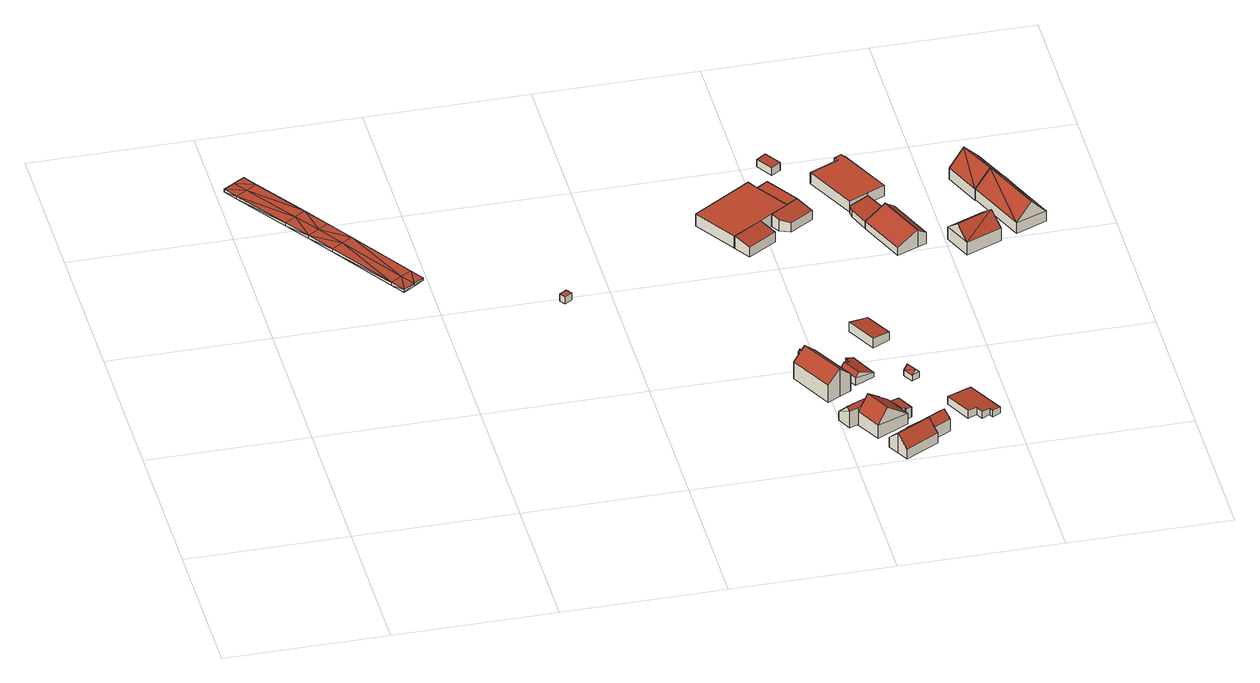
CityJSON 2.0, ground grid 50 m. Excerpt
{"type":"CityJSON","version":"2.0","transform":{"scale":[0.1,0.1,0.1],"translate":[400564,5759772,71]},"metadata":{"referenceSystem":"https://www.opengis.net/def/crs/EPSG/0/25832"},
"CityObjects":{
"building1":{"type":"Building","attributes":{"Geometrietyp2DReferenz":"2000","Gemeindeschluessel":"05515000","function":"53001_1800","roofType":"9999","measuredHeight":1},"geometry":[{"type":"Solid","lod":"2","boundaries":[[[[0,1,2]],[[1,3,2]],[[4,5,0]],[[5,1,0]],[[6,7,4]],[[7,5,4]],[[8,9,6]],[[9,7,6]],[[10,11,8]],[[11,9,8]],[[12,13,10]],[[13,11,10]],[[14,15,12]],[[15,13,12]],[[16,17,14]],[[17,15,14]],[[18,19,16]],[[19,17,16]],[[20,21,18]],[[21,19,18]],[[22,23,20]],[[23,21,20]],[[24,25,22]],[[25,23,22]],[[26,27,24]],[[27,25,24]],[[28,29,26]],[[29,27,26]],[[30,31,28]],[[31,29,28]],[[2,3,30]],[[3,31,30]],[[1,5,32]],[[1,32,3]],[[7,33,5]],[[5,33,32]],[[7,9,33]],[[33,9,34]],[[11,35,9]],[[9,35,34]],[[11,13,35]],[[35,13,36]],[[13,15,36]],[[36,15,17]],[[3,32,29]],[[3,29,31]],[[32,33,27]],[[32,27,29]],[[33,34,27]],[[27,34,25]],[[34,35,23]],[[34,23,25]],[[35,36,23]],[[23,36,21]],[[36,17,21]],[[21,17,19]],[[0,37,4]],[[0,2,37]],[[6,4,38]],[[4,37,38]],[[6,38,8]],[[38,39,8]],[[10,8,40]],[[8,39,40]],[[10,40,12]],[[40,41,12]],[[12,41,14]],[[41,16,14]],[[2,28,37]],[[2,30,28]],[[37,26,38]],[[37,28,26]],[[38,26,39]],[[26,24,39]],[[39,22,40]],[[39,24,22]],[[40,22,41]],[[22,20,41]],[[41,20,16]],[[20,18,16]]]],"semantics":{"surfaces":[{"type":"WallSurface"},{"type":"GroundSurface"},{"type":"RoofSurface"}],"values":[[0,0,0,0,0,0,0,0,0,0,0,0,0,0,0,0,0,0,0,0,0,0,0,0,0,0,0,0,0,0,0,0,1,1,1,1,1,1,1,1,1,1,1,1,1,1,1,1,1,1,1,1,1,1,1,1,2,2,2,2,2,2,2,2,2,2,2,2,2,2,2,2,2,2,2,2,2,2,2,2]]}}]},
"building2":{"type":"Building","attributes":{"Gemeindeschluessel":"05515000","Geometrietyp2DReferenz":"3000","function":"31001_2500","roofType":"1000","measuredHeight":2.52},"address":[{"country":"Germany","locality":"Münster","thoroughfareNumber":"5a","thoroughfareName":"Am Gievenbach"}],"geometry":[{"type":"Solid","lod":"2","boundaries":[[[[42,43,44,45]],[[46,47,43,42]],[[48,49,47,46]],[[45,44,49,48]],[[46,42,45,48]],[[43,47,49,44]]]],"semantics":{"surfaces":[{"type":"WallSurface"},{"type":"RoofSurface"},{"type":"GroundSurface"}],"values":[[0,0,0,0,1,2]]}}]},
"building3":{"type":"Building","attributes":{"Gemeindeschluessel":"05515000","Geometrietyp2DReferenz":"3000","function":"31001_2460","roofType":"5000","measuredHeight":6.99},"geometry":[{"type":"Solid","lod":"2","boundaries":[[[[50,51,52,53]],[[54,55,51,50]],[[56,57,55,54]],[[58,59,57,56]],[[53,52,59,58]],[[60,56,54,61]],[[58,60,61,50,53]],[[56,60,58]],[[50,61,54]],[[51,55,57,59,52]]]],"semantics":{"surfaces":[{"type":"WallSurface"},{"type":"RoofSurface"},{"type":"GroundSurface"}],"values":[[0,0,0,0,0,1,1,0,0,2]]}}]},
"building4":{"type":"Building","attributes":{"Gemeindeschluessel":"05515000","Geometrietyp2DReferenz":"3000","function":"31001_1000","roofType":"3100","measuredHeight":9.81},"address":[{"country":"Germany","locality":"Münster","thoroughfareNumber":"14","thoroughfareName":"Am Gievenbach"}],"geometry":[{"type":"Solid","lod":"2","boundaries":[[[[62,63,64,65]],[[66,67,63,62]],[[68,69,67,66]],[[70,71,69,68]],[[72,73,71,70]],[[74,75,73,72]],[[76,77,75,74]],[[78,79,77,76]],[[80,81,79,78]],[[65,64,81,80]],[[74,72,70,68,66,62,65,76]],[[80,78,76,65]],[[63,67,69,71,73,75,77,79,81,64]]]],"semantics":{"surfaces":[{"type":"WallSurface"},{"type":"RoofSurface"},{"type":"GroundSurface"}],"values":[[0,0,0,0,0,0,0,0,0,0,1,1,2]]}}]},
"building5":{"type":"Building","attributes":{"Gemeindeschluessel":"05515000","Geometrietyp2DReferenz":"3000","function":"31001_1000","roofType":"5000","measuredHeight":9.25},"address":[{"country":"Germany","locality":"Münster","thoroughfareNumber":"12","thoroughfareName":"Am Gievenbach"}],"geometry":[{"type":"Solid","lod":"2","boundaries":[[[[82,83,84,85]],[[86,87,83,82]],[[88,89,87,86]],[[90,91,89,88]],[[92,93,91,90]],[[94,95,93,92]],[[85,84,95,94]],[[96,97,82,85,94]],[[90,88,86,97,96,92]],[[92,96,94]],[[82,97,86]],[[83,87,89,91,93,95,84]]]],"semantics":{"surfaces":[{"type":"WallSurface"},{"type":"RoofSurface"},{"type":"GroundSurface"}],"values":[[0,0,0,0,0,0,0,1,1,0,0,2]]}}]},
"building6":{"type":"Building","attributes":{"Gemeindeschluessel":"05515000","Geometrietyp2DReferenz":"3000","function":"31001_1000"},"address":[{"country":"Germany","locality":"Münster","thoroughfareNumber":"10","thoroughfareName":"Am Gievenbach"}],"children":["building6-1","building6-2"]},
"building6-1":{"type":"BuildingPart","attributes":{"roofType":"3100","measuredHeight":6.36},"parents":["building6"],"geometry":[{"type":"Solid","lod":"2","boundaries":[[[[98,99,100]],[[101,102,98,100]],[[103,104,102,101]],[[105,106,104,103]],[[107,108,106,105]],[[101,100,109,103]],[[110,111,107,105,103,109]],[[98,102,104,106,108,112,113]],[[99,114,109,100]],[[98,113,114,99]],[[110,109,114]],[[112,111,110,114,113]],[[108,107,111,112]]]],"semantics":{"surfaces":[{"type":"WallSurface"},{"type":"RoofSurface"},{"type":"GroundSurface"},{"type":"ClosureSurface"}],"values":[[0,0,0,0,0,1,1,2,0,3,0,3,3]]}}]},
"building6-2":{"type":"BuildingPart","attributes":{"roofType":"3100","measuredHeight":6.84},"parents":["building6"],"geometry":[{"type":"Solid","lod":"2","boundaries":[[[[115,116,117,118]],[[99,98,116,115]],[[108,107,119]],[[120,121,108,119]],[[122,123,121,120]],[[124,125,123,122]],[[126,127,125,124]],[[128,129,127,126]],[[118,117,129,128]],[[122,120,119,130,124]],[[110,114,99,115,118,128,126,124,130]],[[116,98,113,112,108,121,123,125,127,129,117]],[[110,130,111]],[[98,99,114,113]],[[113,114,110,111,112]],[[107,111,130,119]],[[111,107,108,112]]]],"semantics":{"surfaces":[{"type":"WallSurface"},{"type":"RoofSurface"},{"type":"GroundSurface"},{"type":"ClosureSurface"}],"values":[[0,0,0,0,0,0,0,0,0,1,1,2,0,3,3,0,3]]}}]},
"building7":{"type":"Building","attributes":{"Gemeindeschluessel":"05515000","Geometrietyp2DReferenz":"3000","function":"31001_2460","roofType":"5000","measuredHeight":4.34},"geometry":[{"type":"Solid","lod":"2","boundaries":[[[[131,132,133,134]],[[135,136,132,131]],[[137,138,136,135]],[[139,140,138,137]],[[141,142,140,139]],[[143,144,142,141]],[[145,146,144,143]],[[134,133,146,145]],[[147,148,135,131]],[[148,147,134,145,143,141,139,137]],[[135,148,137]],[[134,147,131]],[[132,136,138,140,142,144,146,133]]]],"semantics":{"surfaces":[{"type":"WallSurface"},{"type":"RoofSurface"},{"type":"GroundSurface"}],"values":[[0,0,0,0,0,0,0,0,1,1,0,0,2]]}}]},
"building8":{"type":"Building","attributes":{"Gemeindeschluessel":"05515000","Geometrietyp2DReferenz":"3000","function":"51009_1610","roofType":"2100","measuredHeight":3.94},"geometry":[{"type":"Solid","lod":"2","boundaries":[[[[149,150,151,152]],[[153,154,150,149]],[[155,156,154,153]],[[157,158,156,155]],[[159,160,158,157]],[[152,151,160,159]],[[157,155,153,149,152,159]],[[150,154,156,158,160,151]]]],"semantics":{"surfaces":[{"type":"WallSurface"},{"type":"RoofSurface"},{"type":"GroundSurface"}],"values":[[0,0,0,0,0,0,1,2]]}}]},
"building9":{"type":"Building","attributes":{"Gemeindeschluessel":"05515000","Geometrietyp2DReferenz":"3000","function":"31001_2000"},"address":[{"country":"Germany","locality":"Münster","thoroughfareNumber":"17","thoroughfareName":"Am Gievenbach"}],"children":["building9-1","building9-2","building9-3","building9-4"]},
"building9-1":{"type":"BuildingPart","attributes":{"roofType":"2100","measuredHeight":4.4},"parents":["building9"],"geometry":[{"type":"Solid","lod":"2","boundaries":[[[[161,162,163,164]],[[165,166,162,161]],[[167,168,166,165]],[[169,170,168,167]],[[165,161,164,171,169,167]],[[172,163,162,166,168,170]],[[172,171,164,163]],[[170,169,171,172]]]],"semantics":{"surfaces":[{"type":"WallSurface"},{"type":"RoofSurface"},{"type":"GroundSurface"},{"type":"ClosureSurface"}],"values":[[0,0,0,0,1,2,3,3]]}}]},
"building9-2":{"type":"BuildingPart","attributes":{"roofType":"1000","measuredHeight":4.49},"parents":["building9"],"geometry":[{"type":"Solid","lod":"2","boundaries":[[[[173,174,175,176]],[[177,163,174,173]],[[164,163,177]],[[176,175,178,179,180]],[[181,177,173,176,180]],[[174,163,172,178,175]],[[164,177,181,171]],[[163,164,171,172]],[[171,181,180,179]],[[178,172,171,179]]]],"semantics":{"surfaces":[{"type":"WallSurface"},{"type":"RoofSurface"},{"type":"GroundSurface"},{"type":"ClosureSurface"}],"values":[[0,0,0,0,1,2,0,3,0,3]]}}]},
"building9-3":{"type":"BuildingPart","attributes":{"roofType":"2100","measuredHeight":4.37},"parents":["building9"],"geometry":[{"type":"Solid","lod":"2","boundaries":[[[[182,183,184,185]],[[186,187,183,182]],[[185,184,188,189]],[[186,182,185,189]],[[183,187,188,184]],[[187,186,189,188]]]],"semantics":{"surfaces":[{"type":"WallSurface"},{"type":"RoofSurface"},{"type":"GroundSurface"},{"type":"ClosureSurface"}],"values":[[0,0,0,1,2,3]]}}]},
"building9-4":{"type":"BuildingPart","attributes":{"roofType":"1000","measuredHeight":4.43},"parents":["building9"],"geometry":[{"type":"Solid","lod":"2","boundaries":[[[[190,191,192,193]],[[194,195,191,190]],[[196,197,195,194]],[[179,178,197,196]],[[189,188,170,169]],[[193,192,187,186]],[[189,169,171,179,196,194,190,193,186]],[[191,195,197,178,172,170,188,187,192]],[[178,179,171,172]],[[171,169,170,172]],[[187,188,189,186]]]],"semantics":{"surfaces":[{"type":"WallSurface"},{"type":"RoofSurface"},{"type":"GroundSurface"},{"type":"ClosureSurface"}],"values":[[0,0,0,0,0,0,1,2,3,3,3]]}}]},
"building10":{"type":"Building","attributes":{"Gemeindeschluessel":"05515000","Geometrietyp2DReferenz":"3000","function":"31001_2460","roofType":"2100","measuredHeight":3.24},"geometry":[{"type":"Solid","lod":"2","boundaries":[[[[198,199,200,201]],[[202,203,199,198]],[[204,205,203,202]],[[201,200,205,204]],[[202,198,201,204]],[[199,203,205,200]]]],"semantics":{"surfaces":[{"type":"WallSurface"},{"type":"RoofSurface"},{"type":"GroundSurface"}],"values":[[0,0,0,0,1,2]]}}]},
"building11":{"type":"Building","attributes":{"Gemeindeschluessel":"05515000","Geometrietyp2DReferenz":"3000","function":"31001_1310","roofType":"3100","measuredHeight":3.55},"geometry":[{"type":"Solid","lod":"2","boundaries":[[[[206,207,208,209]],[[210,211,207,206]],[[212,213,211,210]],[[209,208,213,212]],[[206,214,210]],[[212,215,209]],[[215,214,206]],[[206,209,215]],[[212,210,214]],[[214,215,212]],[[207,211,213,208]]]],"semantics":{"surfaces":[{"type":"WallSurface"},{"type":"RoofSurface"},{"type":"GroundSurface"}],"values":[[0,0,0,0,0,0,1,1,1,1,2]]}}]},
"building12":{"type":"Building","attributes":{"Gemeindeschluessel":"05515000","Geometrietyp2DReferenz":"3000","function":"31001_2460","roofType":"2100","measuredHeight":2.79},"geometry":[{"type":"Solid","lod":"2","boundaries":[[[[216,217,218,219]],[[220,221,217,216]],[[222,223,221,220]],[[224,225,223,222]],[[226,227,225,224]],[[228,229,227,226]],[[230,231,229,228]],[[219,218,231,230]],[[228,226,224,222,220,216,219,230]],[[217,221,223,225,227,229,231,218]]]],"semantics":{"surfaces":[{"type":"WallSurface"},{"type":"RoofSurface"},{"type":"GroundSurface"}],"values":[[0,0,0,0,0,0,0,0,1,2]]}}]},
"building13":{"type":"Building","attributes":{"Gemeindeschluessel":"05515000","Geometrietyp2DReferenz":"3000","function":"31001_2460","roofType":"2100","measuredHeight":2.78},"geometry":[{"type":"Solid","lod":"2","boundaries":[[[[232,233,234,235]],[[236,237,233,232]],[[238,239,237,236]],[[235,234,239,238]],[[236,232,235,238]],[[233,237,239,234]]]],"semantics":{"surfaces":[{"type":"WallSurface"},{"type":"RoofSurface"},{"type":"GroundSurface"}],"values":[[0,0,0,0,1,2]]}}]},
"building14":{"type":"Building","attributes":{"Geometrietyp2DReferenz":"3000","Gemeindeschluessel":"05515000","function":"51009_1611","roofType":"2100","measuredHeight":3.01},"geometry":[{"type":"Solid","lod":"2","boundaries":[[[[240,241,242,243]],[[244,245,241,240]],[[246,247,245,244]],[[248,249,247,246]],[[250,251,249,248]],[[243,242,251,250]],[[248,246,244,240,243,250]],[[241,245,247,249,251,242]]]],"semantics":{"surfaces":[{"type":"WallSurface"},{"type":"RoofSurface"},{"type":"GroundSurface"}],"values":[[0,0,0,0,0,0,1,2]]}}]},
"building15":{"type":"Building","attributes":{"Geometrietyp2DReferenz":"3000","Gemeindeschluessel":"05515000","function":"31001_2700","roofType":"2100","measuredHeight":6},"geometry":[{"type":"Solid","lod":"2","boundaries":[[[[252,253,254,255]],[[256,257,253,252]],[[258,259,257,256]],[[255,254,259,258]],[[256,252,255,258]],[[253,257,259,254]]]],"semantics":{"surfaces":[{"type":"WallSurface"},{"type":"RoofSurface"},{"type":"GroundSurface"}],"values":[[0,0,0,0,1,2]]}}]},
"building16":{"type":"Building","attributes":{"Gemeindeschluessel":"05515000","Geometrietyp2DReferenz":"3000","function":"31001_2700","roofType":"1000","measuredHeight":3.83},"geometry":[{"type":"Solid","lod":"2","boundaries":[[[[260,261,262,263]],[[264,265,261,260]],[[266,267,265,264]],[[268,269,267,266]],[[270,271,269,268]],[[272,273,271,270]],[[274,275,273,272]],[[276,277,275,274]],[[263,262,277,276]],[[274,272,270,268,266,264,260,263,276]],[[261,265,267,269,271,273,275,277,262]]]],"semantics":{"surfaces":[{"type":"WallSurface"},{"type":"RoofSurface"},{"type":"GroundSurface"}],"values":[[0,0,0,0,0,0,0,0,0,1,2]]}}]},
"building17":{"type":"Building","attributes":{"Gemeindeschluessel":"05515000","Geometrietyp2DReferenz":"3000","function":"51009_1610","roofType":"2100","measuredHeight":5.96},"geometry":[{"type":"Solid","lod":"2","boundaries":[[[[278,279,280,281]],[[282,283,279,278]],[[284,285,283,282]],[[286,287,285,284]],[[281,280,287,286]],[[284,282,278,281,286]],[[279,283,285,287,280]]]],"semantics":{"surfaces":[{"type":"WallSurface"},{"type":"RoofSurface"},{"type":"GroundSurface"}],"values":[[0,0,0,0,0,1,2]]}}]},
"building18":{"type":"Building","attributes":{"Gemeindeschluessel":"05515000","Geometrietyp2DReferenz":"3000","function":"31001_2700","roofType":"3100","measuredHeight":8.14},"geometry":[{"type":"Solid","lod":"2","boundaries":[[[[288,289,290,291]],[[292,293,289,288]],[[294,295,293,292]],[[291,290,295,294]],[[288,296,292]],[[294,297,291]],[[288,291,297]],[[297,296,288]],[[296,297,294]],[[294,292,296]],[[289,293,295,290]]]],"semantics":{"surfaces":[{"type":"WallSurface"},{"type":"RoofSurface"},{"type":"GroundSurface"}],"values":[[0,0,0,0,0,0,1,1,1,1,2]]}}]},
"building19":{"type":"Building","attributes":{"Gemeindeschluessel":"05515000","Geometrietyp2DReferenz":"3000","function":"31001_1000","roofType":"3100","measuredHeight":9.34},"address":[{"country":"Germany","locality":"Münster","thoroughfareNumber":"23","thoroughfareName":"Am Gievenbach"}],"geometry":[{"type":"Solid","lod":"2","boundaries":[[[[298,299,300,301]],[[302,303,299,298]],[[304,305,303,302]],[[301,300,305,304]],[[298,306,302]],[[304,307,301]],[[301,307,306]],[[306,298,301]],[[307,304,302]],[[302,306,307]],[[299,303,305,300]]]],"semantics":{"surfaces":[{"type":"WallSurface"},{"type":"RoofSurface"},{"type":"GroundSurface"}],"values":[[0,0,0,0,0,0,1,1,1,1,2]]}}]},
"building20":{"type":"Building","attributes":{"Gemeindeschluessel":"05515000","Geometrietyp2DReferenz":"3000","function":"31001_1000","roofType":"5000","measuredHeight":9.09},"address":[{"country":"Germany","locality":"Münster","thoroughfareNumber":"21","thoroughfareName":"Am Gievenbach"}],"geometry":[{"type":"Solid","lod":"2","boundaries":[[[[308,309,310,311]],[[312,313,309,308]],[[314,315,313,312]],[[316,317,315,314]],[[318,319,317,316]],[[311,310,319,318]],[[320,314,312,308]],[[320,308,311]],[[311,321,320]],[[316,320,321]],[[321,318,316]],[[320,316,314]],[[321,311,318]],[[309,313,315,317,319,310]]]],"semantics":{"surfaces":[{"type":"WallSurface"},{"type":"RoofSurface"},{"type":"GroundSurface"}],"values":[[0,0,0,0,0,0,1,1,1,1,1,0,0,2]]}}]}
},
"vertices":[
[401,1048,76],[401,1048,66],[435,1070,76],[435,1070,66],[373,1090,76],[373,1090,66],[244,1285,79],[244,1285,69],[192,1365,79],[192,1365,69],[141,1442,78],[141,1442,68],[35,1604,76],[35,1604,66],[8,1647,76],[8,1647,66],[41,1669,76],[41,1669,66],[75,1690,76],[75,1690,66],[102,1648,76],[102,1648,66],[208,1486,78],[208,1486,68],[259,1409,79],[259,1409,69],[311,1329,79],[311,1329,69],[440,1134,76],[440,1134,66],[468,1092,76],[468,1092,66],[407,1112,66],[278,1307,69],[226,1387,69],[175,1464,68],[69,1626,66],[407,1112,76],[278,1307,79],[226,1387,79],[175,1464,78],[69,1626,76],
[869,998,33],[869,998,8],[846,983,8],[846,983,33],[881,980,33],[881,980,8],[858,965,33],[858,965,8],
[1519,181,69],[1519,181,10],[1546,194,10],[1546,194,69],[1497,228,40],[1497,228,10],[1551,254,40],[1551,254,10],[1573,209,70],[1573,209,10],[1568,219,80],[1514,192,80],
[1487,318,71],[1487,318,11],[1525,338,11],[1525,338,109],[1416,454,71],[1416,454,11],[1436,465,91],[1436,465,11],[1433,470,91],[1433,470,11],[1439,474,98],[1439,474,11],[1442,468,98],[1442,468,11],[1453,474,109],[1453,474,11],[1491,494,71],[1491,494,11],[1562,358,71],[1562,358,11],
[1573,209,93],[1573,209,8],[1546,194,8],[1546,194,55],[1617,232,70],[1617,232,8],[1617,231,70],[1617,231,8],[1646,246,46],[1646,246,8],[1687,166,46],[1687,166,8],[1587,115,55],[1587,115,8],[1620,132,101],[1579,212,101],
[1718,122,5],[1718,122,46],[1718,122,47],[1775,153,47],[1775,153,5],[1787,131,69],[1787,131,5],[1799,109,47],[1799,109,5],[1741,78,47],[1741,78,5],[1730,100,69],[1730,99,68],[1733,94,63],[1733,94,5],[1730,100,5],[1730,100,68],
[1708,140,28],[1708,140,5],[1674,122,5],[1674,122,28],[1741,78,58],[1751,59,40],[1751,59,5],[1647,2,39],[1647,2,5],[1628,37,74],[1628,37,5],[1610,72,39],[1610,72,5],[1680,110,39],[1680,110,5],[1733,94,74],
[1583,384,36],[1583,384,8],[1643,413,8],[1643,413,25],[1554,442,36],[1554,442,8],[1581,455,43],[1581,455,8],[1574,469,43],[1574,469,8],[1581,473,39],[1581,473,8],[1576,482,39],[1576,482,8],[1602,495,26],[1602,495,8],[1593,389,51],[1564,447,51],
[1652,234,48],[1652,234,8],[1675,190,8],[1675,190,48],[1679,248,44],[1679,248,8],[1705,197,44],[1705,197,8],[1687,187,46],[1687,187,8],[1684,194,46],[1684,194,8],
[1648,1212,37],[1648,1212,5],[1615,1263,5],[1615,1263,49],[1574,1166,37],[1574,1166,5],[1542,1180,43],[1542,1180,5],[1526,1205,49],[1526,1205,5],[1580,1240,49],[1580,1240,5],
[1615,1262,50],[1615,1262,5],[1549,1363,5],[1549,1363,50],[1615,1263,50],[1515,1341,5],[1515,1341,49],[1515,1341,50],[1580,1240,50],
[1430,1073,39],[1430,1073,5],[1519,1130,5],[1519,1130,39],[1398,1124,49],[1398,1124,5],[1487,1181,5],[1487,1181,49],
[1397,1126,49],[1397,1126,5],[1396,1126,5],[1396,1126,49],[1313,1257,49],[1313,1257,5],[1495,1374,49],[1495,1374,5],
[1675,558,38],[1675,558,5],[1729,586,5],[1729,586,33],[1626,652,38],[1626,652,5],[1685,670,33],[1685,670,5],
[1730,403,27],[1730,403,6],[1747,371,6],[1747,371,27],[1754,415,27],[1754,415,6],[1771,384,27],[1771,384,6],[1742,409,42],[1759,377,42],
[1893,175,27],[1893,175,2],[1904,152,2],[1904,152,27],[1865,161,30],[1865,161,2],[1823,243,30],[1823,243,2],[1900,282,23],[1900,282,2],[1961,166,23],[1961,166,2],[1935,153,25],[1935,153,2],[1929,165,25],[1929,165,2],
[1580,1520,33],[1580,1520,5],[1551,1502,5],[1551,1502,30],[1612,1469,33],[1612,1469,5],[1583,1451,30],[1583,1451,5],
[1762,1196,29],[1762,1196,6],[1786,1134,6],[1786,1134,29],[1761,1220,30],[1761,1220,6],[1821,1249,36],[1821,1249,6],[1858,1164,36],[1858,1164,6],[1852,1162,36],[1852,1162,6],
[1847,985,31],[1847,985,5],[1913,1013,5],[1913,1013,65],[1786,1134,31],[1786,1134,5],[1852,1162,65],[1852,1162,5],
[1773,1426,45],[1773,1426,7],[1682,1384,7],[1682,1384,45],[1766,1440,45],[1766,1440,7],[1789,1452,45],[1789,1452,7],[1796,1437,45],[1796,1437,7],[1798,1438,45],[1798,1438,7],[1876,1275,45],[1876,1275,7],[1821,1249,45],[1821,1249,7],[1761,1220,45],[1761,1220,7],
[1858,1164,60],[1858,1164,4],[1852,1162,4],[1852,1162,64],[1881,1173,43],[1881,1173,4],[1941,1024,43],[1941,1024,4],[1913,1013,63],[1913,1013,4],
[2044,944,47],[2044,944,3],[2155,991,3],[2155,991,47],[2007,1032,47],[2007,1032,3],[2118,1079,47],[2118,1079,3],[2026,988,85],[2137,1035,85],
[2078,1319,42],[2078,1319,3],[2127,1200,3],[2127,1200,42],[2175,1359,42],[2175,1359,3],[2224,1241,42],[2224,1241,3],[2126,1339,96],[2176,1220,96],
[2232,1221,43],[2232,1221,6],[2224,1241,6],[2224,1241,43],[2250,1178,43],[2250,1178,6],[2303,1050,43],[2303,1050,6],[2206,1010,43],[2206,1010,6],[2127,1200,43],[2127,1200,6],[2256,1031,97],[2177,1221,97]
]}
